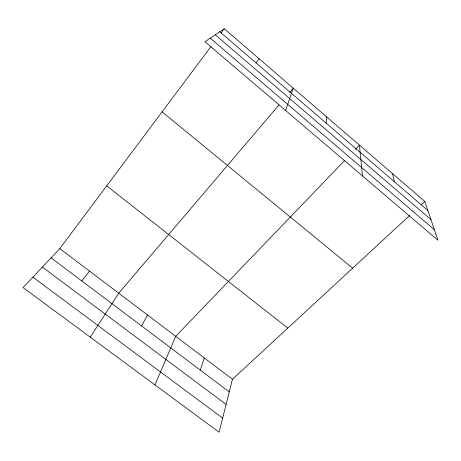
<?xml version="1.0" encoding="UTF-8"?>
<svg xmlns="http://www.w3.org/2000/svg" width="461" height="461" viewBox="0 0 461 461"><rect width="100%" height="100%" fill="white"/><g stroke="black" fill="none" stroke-linecap="round" stroke-linejoin="round"><path stroke-width="0.69" d="M326.175 123.145L326.682 116.938M409.57 215.546L232.442 379.265L219.102 432.234L23.05 287.578L59.797 248.6L210.942 46.578M200.264 370.097L204.315 357.978M285.613 110.456L293.254 88.16L289.571 92.494M154.954 384.9L175.704 336.323L344.511 160.647M141.613 325.973L147.457 314.944M90.264 337.17L118.736 293.202L278.974 104.947M221.257 32.789L224.271 28.766L424.829 201.44L437.95 240.256L204.932 41.709L224.271 28.766M256.022 62.892L259.122 58.778M81.787 280.962L89.52 271.091M355.448 149.266L359.424 145.129L362.473 175.946M421.147 204.845L424.829 201.44M32.881 277.153L222.651 418.133M42.389 267.063L226.103 404.447M51.073 257.855L229.255 391.908M59.797 248.6L232.442 379.265M106.727 185.875L287.791 328.105M162.105 111.856L352.636 268.169M210.222 38.165L434.389 229.716M215.258 34.8L430.977 219.626M219.782 31.769L427.894 210.51M392.467 173.578L394.38 181.726"/></g></svg>
